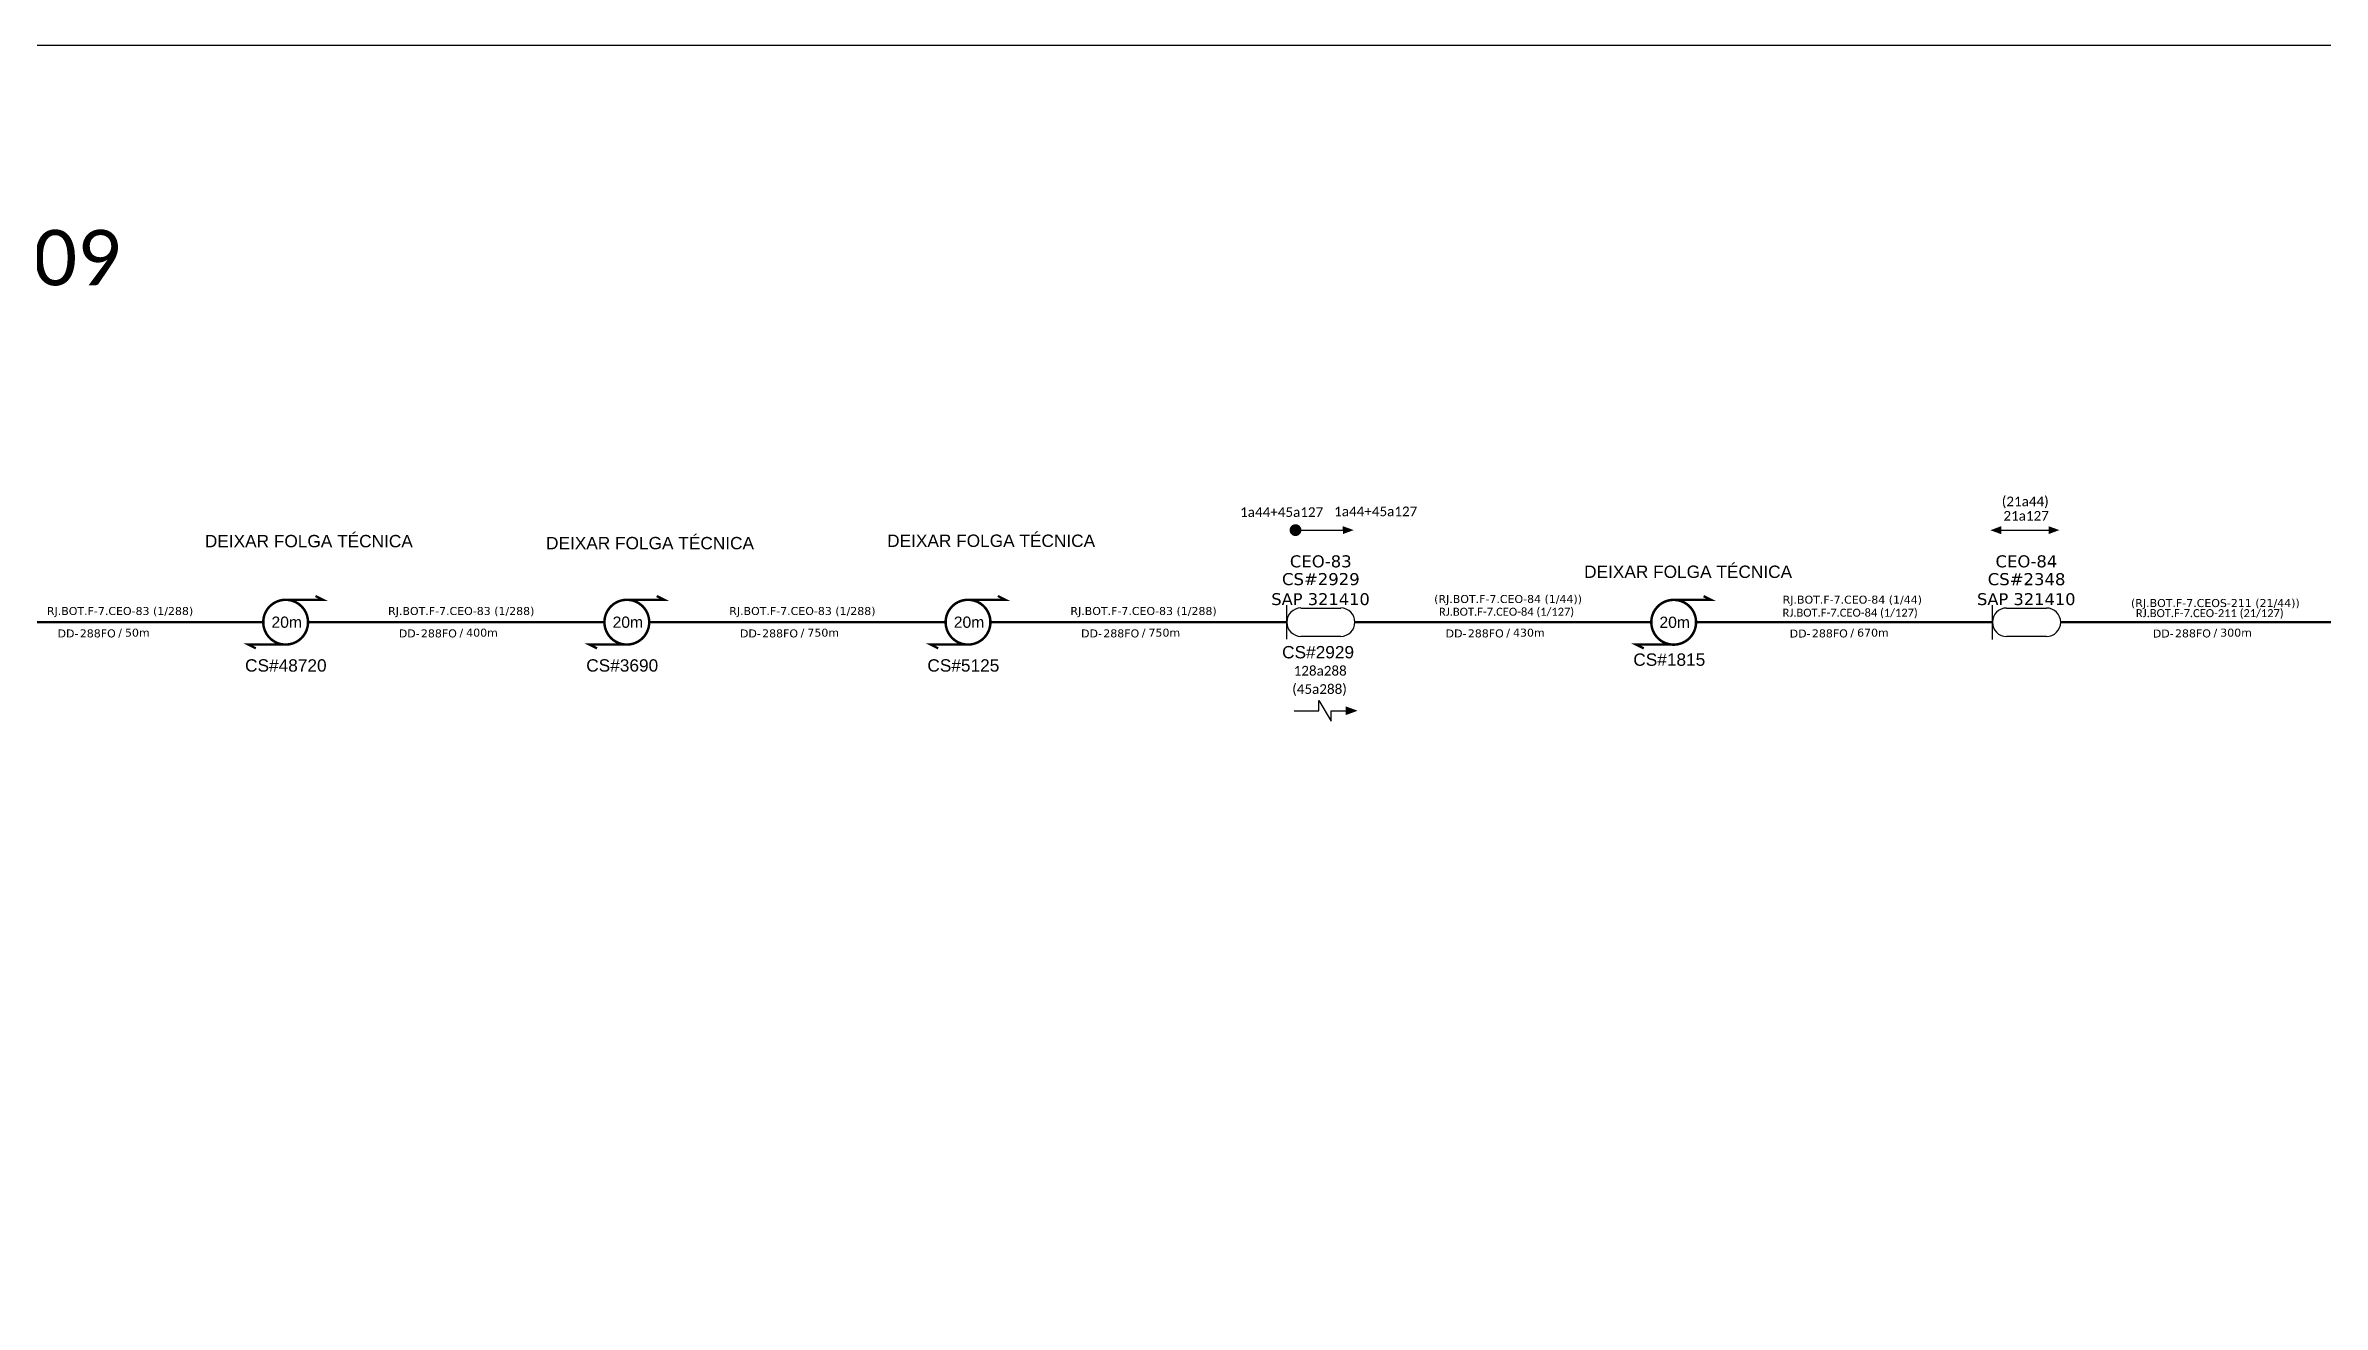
# Model space of a CAD drawing. Extents: x -86 to 1625, y 705 to 1299.
# Drawn here: x 265.4 to 574.5, y 1128.1 to 1299 of the extents above; entities that cross this region are included whole.
import ezdxf
from ezdxf.enums import TextEntityAlignment as Align

# ---------------------------------------------------------------- set-up
doc = ezdxf.new("R2010")
doc.units = 0
for name, color, linetype in [('20.4-CEOS', 1, 'Continuous'), ('20.5-CABO AÉREO', 1, 'Continuous'), ('CEO', 1, 'Continuous'), ('SETA', 7, 'Continuous'), ('texto', 255, 'Continuous')]:
    doc.layers.add(name, color=color, linetype=linetype)
doc.layers.add('40.1-ETIQUETAS', color=1, linetype='Continuous', lineweight=20)
doc.styles.add('ARIAL', font='arial.ttf')
doc.styles.add('siredit', font='verdana.ttf')
doc.styles.get("Standard").update_dxf_attribs({"font": 'arial.ttf'})

msp = doc.modelspace()

# ---------------------------------------------------------------- linework, layer by layer
msp.add_lwpolyline([(-85.84, 705.02), (752.73, 705.02), (752.73, 1299.02), (-85.84, 1299.02), (-85.84, 705.02)])
at = {"color": 7}
for points, const_width in [([(434.68, 1233.24, 1), (435.48, 1233.25, 1)], 0.805), ([(297.98, 1223.79, 1.000012), (297.98, 1217.71, 0.999978)], 0.338), ([(344.3, 1223.79, 1.000012), (344.3, 1217.71, 0.999978)], 0.338), ([(390.62, 1223.79, 1.000012), (390.62, 1217.71, 0.999978)], 0.338), ([(486.42, 1223.78, 1.000012), (486.42, 1217.7, 0.999978)], 0.338)]:
    msp.add_lwpolyline(points, format="xyb", close=True, dxfattribs=dict(at, const_width=const_width))
for points in [[(435.08, 1233.25), (441.5, 1233.25)], [(530.89, 1233.24), (537.31, 1233.24)], [(438.24, 1208.72), (438.24, 1210.14), (439.94, 1207.3), (439.94, 1208.72)]]:
    msp.add_lwpolyline(points, dxfattribs=at)
at = {"color": 7, "const_width": 0.317}
for points in [[(297.98, 1223.79), (303.05, 1223.79), (302.04, 1224.3)], [(344.3, 1223.79), (349.37, 1223.79), (348.36, 1224.3)], [(390.62, 1223.79), (395.69, 1223.79), (394.67, 1224.3)], [(486.42, 1223.78), (491.49, 1223.78), (490.48, 1224.29)], [(297.98, 1217.71), (292.91, 1217.71), (293.93, 1217.2)], [(344.3, 1217.71), (339.23, 1217.71), (340.25, 1217.2)], [(390.62, 1217.71), (385.55, 1217.71), (386.56, 1217.2)], [(486.42, 1217.7), (481.35, 1217.7), (482.37, 1217.19)]]:
    msp.add_lwpolyline(points, dxfattribs=at)
at = {"layer": '20.4-CEOS', "color": 7}
for p, q in [((435.82, 1222.67), (441.22, 1222.67)), ((531.62, 1222.67), (537.03, 1222.67)), ((441.22, 1218.82), (435.82, 1218.82)), ((537.03, 1218.82), (531.62, 1218.82))]:
    msp.add_line(p, q, dxfattribs=at)
for points in [[(433.89, 1218.43), (433.89, 1223.07)], [(529.7, 1218.42), (529.7, 1223.07)]]:
    msp.add_lwpolyline(points, dxfattribs=at)
for centre, start, end in [((435.82, 1220.75), 90, 270), ((441.22, 1220.75), 270, 90), ((531.62, 1220.74), 90, 270), ((537.03, 1220.74), 270, 90)]:
    msp.add_arc(centre, 1.93, start, end, dxfattribs=at)
at = {"layer": '20.5-CABO AÉREO', "color": 7, "ltscale": 8, "const_width": 0.322}
for points in [[(254.71, 1220.75), (294.94, 1220.75)], [(301.03, 1220.75), (341.26, 1220.75)], [(347.34, 1220.75), (387.58, 1220.75)], [(393.66, 1220.75), (433.89, 1220.75)], [(443.15, 1220.75), (483.38, 1220.75)], [(489.46, 1220.74), (529.7, 1220.74)], [(538.95, 1220.74), (579.18, 1220.74)]]:
    msp.add_lwpolyline(points, dxfattribs=at)
at = {"layer": 'SETA', "color": 7}
for points in [[(434.9, 1208.72), (438.24, 1208.72)], [(439.94, 1208.72), (442.51, 1208.72)]]:
    msp.add_lwpolyline(points, dxfattribs=at)
for points in [[(441.5, 1233.78), (442.98, 1233.25), (441.51, 1232.71)], [(530.89, 1232.7), (529.41, 1233.23), (530.88, 1233.78)], [(537.31, 1233.78), (538.78, 1233.25), (537.31, 1232.7)], [(441.9, 1209.32), (443.52, 1208.73), (441.9, 1208.14)]]:
    msp.add_solid(points, dxfattribs=at)

# ---------------------------------------------------------------- texts
at = {"color": 7, "style": 'ARIAL'}
for s, height, p in [('DEIXAR FOLGA TÉCNICA', 1.6765, (287.01, 1230.92)), ('DEIXAR FOLGA TÉCNICA', 1.6765, (333.33, 1230.65)), ('DEIXAR FOLGA TÉCNICA', 1.6765, (379.64, 1230.97)), ('DEIXAR FOLGA TÉCNICA', 1.6765, (474.26, 1226.76)), ('CS#48720', 1.677, (292.47, 1214.04)), ('CS#3690', 1.677, (338.79, 1214.04)), ('CS#5125', 1.677, (385.1, 1214.04)), ('CS#2929', 1.677, (433.26, 1215.84)), ('CS#1815', 1.677, (480.94, 1214.83))]:
    msp.add_text(s, height=height, rotation=359.9867, dxfattribs=at).set_placement(p)
at = {"color": 7}
for p in [(296.06, 1219.99), (342.37, 1219.99), (388.69, 1219.99), (484.49, 1219.98)]:
    msp.add_text('20m', height=1.521, dxfattribs=at).set_placement(p)
at = {"layer": '20.4-CEOS', "color": 7, "style": 'siredit'}
for s, height, p in [('CS#2929', 1.631, (438.52, 1226.6)), ('CS#2348', 1.631, (534.33, 1226.59)), ('SAP 321410', 1.609, (438.48, 1223.88)), ('SAP 321410', 1.609, (534.29, 1223.88))]:
    msp.add_text(s, height=height, dxfattribs=at).set_placement(p, align=Align.MIDDLE_CENTER)
at = {"layer": '40.1-ETIQUETAS', "color": 7, "style": 'siredit'}
for s, p in [('(RJ.BOT.F-7.CEO-84 (1/44))', (463.94, 1223.9)), ('RJ.BOT.F-7.CEO-84 (1/44)', (510.67, 1223.81)), ('RJ.BOT.F-7.CEO-83 (1/288)', (275.5, 1222.27)), ('RJ.BOT.F-7.CEO-83 (1/288)', (321.82, 1222.27)), ('RJ.BOT.F-7.CEO-83 (1/288)', (368.13, 1222.27)), ('RJ.BOT.F-7.CEO-83 (1/288)', (414.45, 1222.27)), ('(RJ.BOT.F-7.CEOS-211 (21/44))', (559.96, 1223.35))]:
    msp.add_text(s, height=1.0863, dxfattribs=at).set_placement(p, align=Align.MIDDLE_CENTER)
for s, height, p in [('DD-', 1.086, (269.85, 1219.22)), ('288FO', 1.086, (274.91, 1219.23)), ('/', 1.09, (275.76, 1219.33)), ('DD-', 1.086, (316.17, 1219.22)), ('288FO', 1.086, (321.22, 1219.23)), ('/', 1.09, (322.08, 1219.33)), ('DD-', 1.086, (362.49, 1219.22)), ('288FO', 1.086, (367.54, 1219.23)), ('/', 1.09, (368.4, 1219.33)), ('DD-', 1.086, (408.8, 1219.22)), ('288FO', 1.086, (413.86, 1219.23)), ('/', 1.09, (414.71, 1219.33)), ('DD-', 1.086, (458.29, 1219.22)), ('288FO', 1.086, (463.35, 1219.23)), ('/', 1.09, (464.2, 1219.33)), ('DD-', 1.086, (505, 1219.21)), ('288FO', 1.086, (510.06, 1219.23)), ('/', 1.09, (510.91, 1219.33)), ('DD-', 1.086, (554.3, 1219.21)), ('288FO', 1.086, (559.35, 1219.23)), ('/', 1.09, (560.21, 1219.33))]:
    msp.add_text(s, height=height, dxfattribs=at).set_placement(p, align=Align.MIDDLE_RIGHT)
for s, p in [('50m', (276.17, 1219.33)), ('400m', (322.49, 1219.33)), ('750m', (368.81, 1219.33)), ('750m', (415.12, 1219.33)), ('430m', (464.61, 1219.33)), ('670m', (511.32, 1219.33)), ('300m', (560.62, 1219.33))]:
    msp.add_text(s, height=1.086, dxfattribs=at).set_placement(p, align=Align.MIDDLE_LEFT)
at = {"layer": '40.1-ETIQUETAS', "color": 7, "width": 22.4461, "attachment_point": 5}
for s, insert, char_height, style in [('{\\fCalibri|b0|i0|c0|p34;(21a44)}', (534.15, 1237), 1.314, 'ARIAL'), ('{\\fCalibri|b0|i0|c0|p34;1a44+45a127}', (433.2, 1235.68), 1.314, 'ARIAL'), ('{\\fCalibri|b0|i0|c0|p34;1a44+45a127}', (445.97, 1235.78), 1.314, 'ARIAL'), ('{\\fCalibri|b0|i0|c0|p34;21a127}', (534.27, 1235.18), 1.314, 'ARIAL'), ('{\\fCalibri|b0|i0|c0|p34;RJ.BOT.F-7.CEO-84 (1/127)}', (463.73, 1222.05), 1.0863, 'siredit'), ('{\\fCalibri|b0|i0|c0|p34;RJ.BOT.F-7.CEO-84 (1/127)}', (510.38, 1221.92), 1.0863, 'siredit'), ('{\\fCalibri|b0|i0|c0|p34;RJ.BOT.F-7.CEO-211 (21/127)}', (559.2, 1221.86), 1.0863, 'siredit'), ('{\\fCalibri|b0|i0|c0|p34;128a288}', (438.43, 1214.15), 1.314, 'ARIAL'), ('{\\fCalibri|b0|i0|c0|p34;(45a288)}', (438.34, 1211.53), 1.314, 'ARIAL')]:
    msp.add_mtext(s, dxfattribs=dict(at, insert=insert, char_height=char_height, style=style))
at = {"layer": 'CEO', "color": 7, "style": 'siredit'}
for s, p in [('CEO-83', (438.51, 1229.01)), ('CEO-84', (534.31, 1229.01))]:
    msp.add_text(s, height=1.631, dxfattribs=at).set_placement(p, align=Align.MIDDLE_CENTER)
at = {"layer": 'texto', "insert": (225.26, 1270.19), "char_height": 7.5272, "width": 114.7074, "attachment_point": 5}
msp.add_mtext('\\C7;\\fCalibri|b0|i0|c0|p34;PRIMÁRIO CEOS: 209', dxfattribs=at)

doc.saveas('drawing.dxf')
